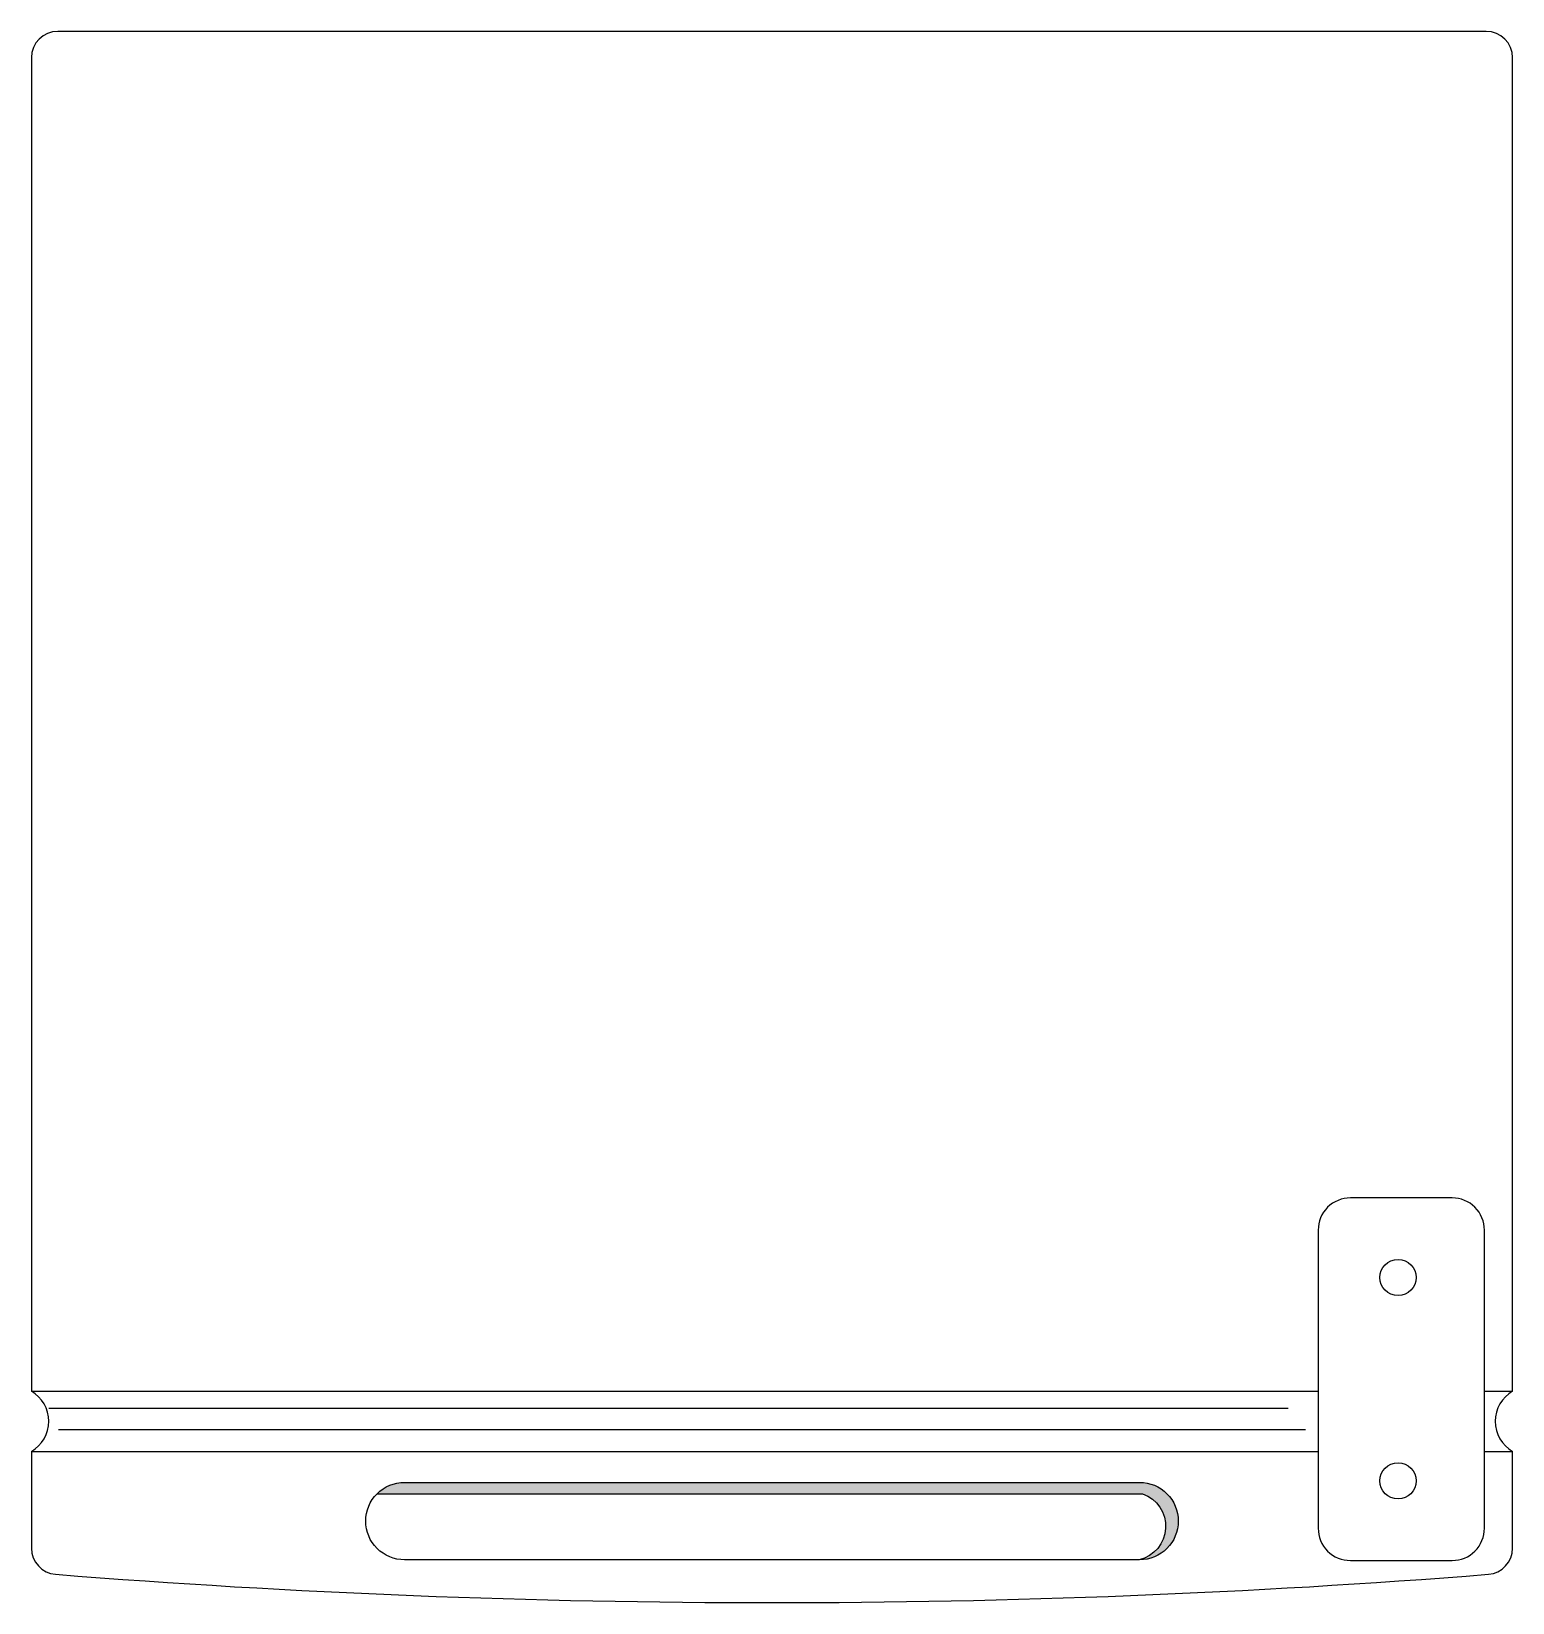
# Model space of a CAD drawing. Extents: x -2181 to -1691, y 2696 to 3216.
import ezdxf

# ---------------------------------------------------------------- set-up
doc = ezdxf.new("R2010")
doc.units = 0
doc.header["$MEASUREMENT"] = 0
doc.layers.add('2D', color=7, linetype='CONTINUOUS')

msp = doc.modelspace()

# ---------------------------------------------------------------- hatches: boundary and pattern name
at = {"layer": '2D'}
msp.add_hatch(color=2, dxfattribs=at).paths.add_polyline_path([(-1813.23, 2732.3, -0.749533), (-1814.35, 2710.49, 0.416306), (-1801.43, 2723.31, 0.414214), (-1814.25, 2736.13), (-2057.41, 2736.13, 0.201201), (-2066.56, 2732.3)])

# ---------------------------------------------------------------- linework, layer by layer
at = {"layer": '2D', "color": 4}
for p, q in [((-1699.52, 3216.34), (-2172.15, 3216.34)), ((-2180.83, 3207.66), (-2180.83, 2766.34)), ((-1690.83, 2766.34), (-1690.83, 3207.66)), ((-2180.83, 2746.34), (-2180.83, 2714.35)), ((-1690.83, 2714.35), (-1690.83, 2746.34))]:
    msp.add_line(p, q, dxfattribs=at)
at = {"layer": '2D', "color": 2}
for p, q in [((-2180.83, 2766.34), (-1755.14, 2766.34)), ((-1700.14, 2766.34), (-1690.83, 2766.34)), ((-2175.13, 2760.71), (-1765.11, 2760.71)), ((-2171.93, 2753.68), (-1759.36, 2753.68)), ((-2180.83, 2746.34), (-1755.14, 2746.34)), ((-1700.14, 2746.34), (-1690.83, 2746.34))]:
    msp.add_line(p, q, dxfattribs=at)
for points in [[(-1744.48, 2710.28), (-1710.81, 2710.28, 0.414214), (-1700.14, 2720.94), (-1700.14, 2819.62, 0.414214), (-1710.81, 2830.28), (-1744.48, 2830.28, 0.414214), (-1755.14, 2819.62), (-1755.14, 2720.94, 0.414214)], [(-2057.41, 2736.13), (-1814.25, 2736.13, -0.414214), (-1801.43, 2723.31), (-1801.43, 2723.31, -0.414214), (-1814.25, 2710.49), (-2057.41, 2710.49, -0.414214), (-2070.24, 2723.31), (-2070.24, 2723.31, -0.414214)]]:
    msp.add_lwpolyline(points, format="xyb", close=True, dxfattribs=at)
msp.add_lwpolyline([(-2066.56, 2732.3), (-1813.23, 2732.3, -0.749582), (-1814.35, 2710.49)], format="xyb", dxfattribs=at)
for centre in [(-1728.73, 2803.93), (-1728.73, 2736.63)]:
    msp.add_circle(centre, 6, dxfattribs=at)
at = {"layer": '2D', "color": 4}
for centre, radius, start, end in [((-2172.15, 3207.66), 8.68, 90, 180), ((-1699.52, 3207.66), 8.68, 0, 90), ((-2186.75, 2756.34), 11.62, 300.606, 59.394), ((-1684.92, 2756.34), 11.62, 120.606, 239.394), ((-2172.15, 2714.35), 8.68, 180, 265.4783), ((-1699.52, 2714.35), 8.68, 274.5217, 0), ((-1935.83, 5702.59), 3006.25, 265.47829, 274.52171)]:
    msp.add_arc(centre, radius, start, end, dxfattribs=at)

doc.saveas('drawing.dxf')
